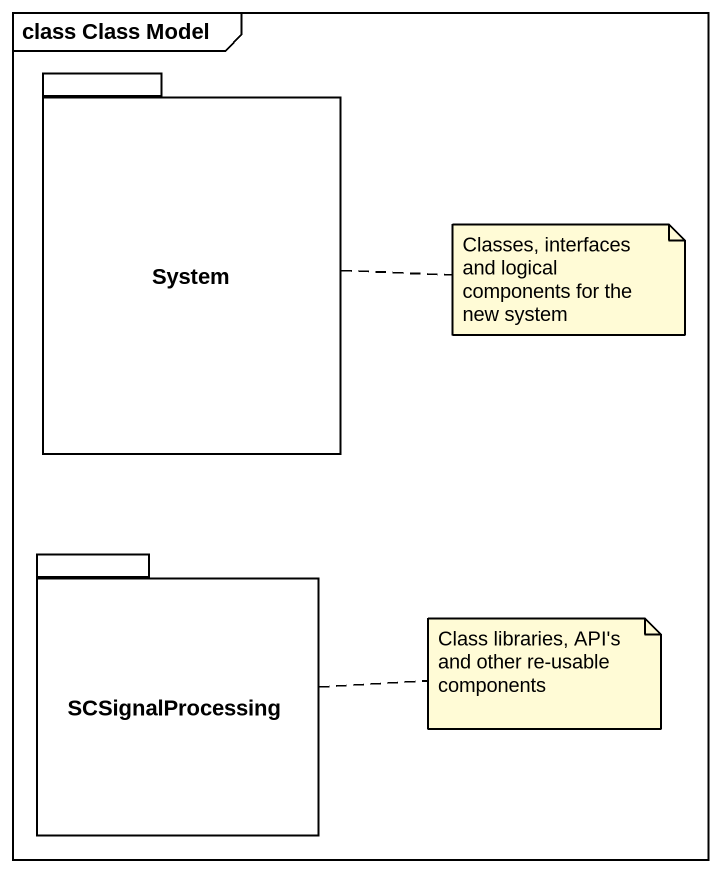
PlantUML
@startuml
mainframe class Class Model
package System {
}
package SCSignalProcessing {
}
note right of System : Classes, interfaces and logical components for the new system
note right of SCSignalProcessing : Class libraries, API's and other re-usable components
@enduml
